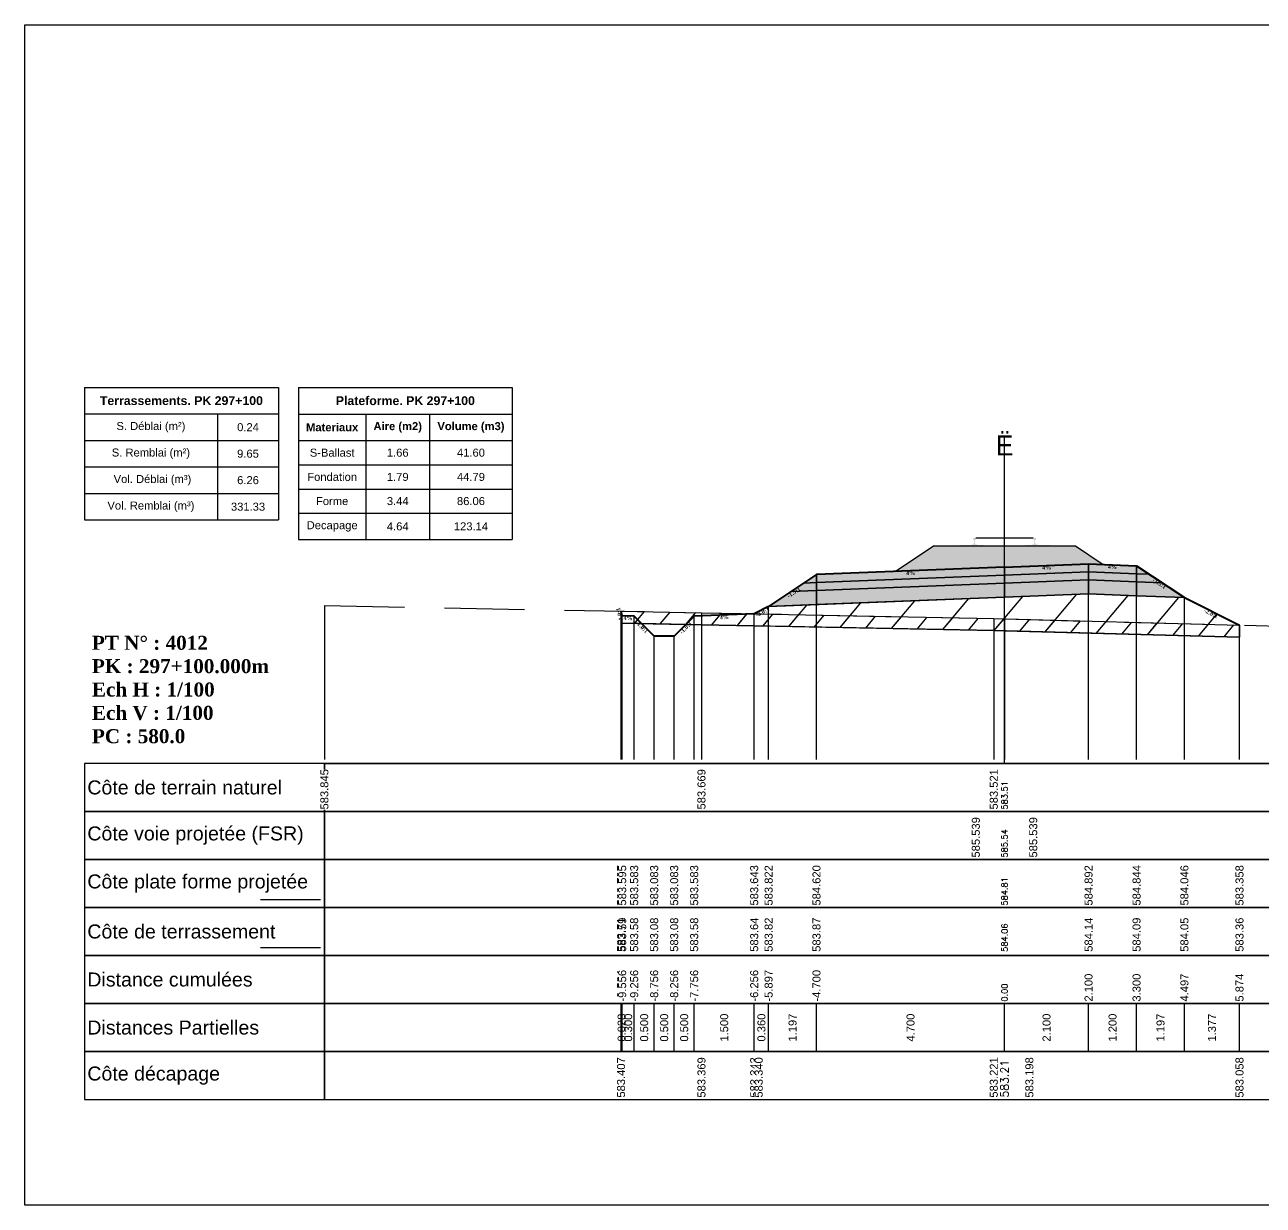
# Model space of a CAD drawing. Header units: millimetres. Extents: x 2762 to 3076, y 916 to 3305.
# Drawn here: x 3026.54 to 3057.49, y 1657.65 to 1687.15 of the extents above; entities that cross this region are included whole.
import ezdxf

# ---------------------------------------------------------------- set-up
doc = ezdxf.new("R2010")
doc.units = ezdxf.units.MM
doc.header["$LTSCALE"] = 2
doc.linetypes.add('CACHE', pattern=[9.525, 6.35, -3.175])
doc.linetypes.add('DASHED', pattern=[0.75, 0.5, -0.25])
for name, color, linetype in [('C-ANNO-TABL', 1, 'Continuous'), ('C-ANNO-TABL-TEXT', 150, 'Continuous'), ('C-ANNO-TABL-TITL', 150, 'Continuous'), ('C-ANNO-TABL-TTBL', 5, 'Continuous'), ('C-ROAD-CORR', 5, 'Continuous'), ('C-ROAD-SCTN', 7, 'Continuous')]:
    doc.layers.add(name, color=color, linetype=linetype)
doc.styles.add('ARIAL', font='arial.ttf')
doc.styles.add('C3D_Etiquette', font='romans.shx')
doc.styles.add('C3D_Profil_Travers', font='romans.shx')
doc.styles.get("Standard").update_dxf_attribs({"font": 'arial.ttf'})

msp = doc.modelspace()

# ---------------------------------------------------------------- hatches: boundary and pattern name
at = {"linetype": 'Continuous', "lineweight": -3}
h = msp.add_hatch(dxfattribs=at)
h.set_pattern_fill('GRAVEL', color=252, scale=0.009, style=0)
h.set_pattern_definition([(228.0128, (3048.461781, 1673.711376), (-1.8288, -2.0574), [0.030755, -3.0447435]), (184.96974, (3048.441207, 1673.688516), (2.743199999, 0.228600013), [0.0527764, -5.2248644]), (132.51045, (3048.388629, 1673.683944), (2.286, -2.5146), [0.0372133, -3.684125]), (267.2737, (3048.299475, 1673.626794), (0.2286, 4.572), [0.0480604, -4.7579794]), (292.83365, (3048.297189, 1673.578788), (-1.143, 2.7432), [0.047127, -4.6655827]), (357.2737, (3048.315477, 1673.535354), (-4.572, 0.2286), [0.0480604, -4.7579794]), (37.69424, (3048.363483, 1673.533068), (-2.9718, -2.286), [0.0635574, -6.2921804]), (72.25533, (3048.413775, 1673.57193), (1.6002, 5.0292), [0.0600048, -5.940473]), (121.42957, (3048.432063, 1673.62908), (-1.8288, 2.9718), [0.048223, -4.774099]), (175.23636, (3048.406917, 1673.670228), (2.5146, -0.2286), [0.055054, -2.697654]), (222.39744, (3048.352053, 1673.6748), (-2.7432, -2.5146), [0.071197, -7.0485095]), (138.81407, (3048.52579, 1673.624508), (-1.6002, 1.3716), [0.0243004, -2.405751]), (171.46923, (3048.507501, 1673.64051), (2.9718, -0.4572), [0.0462314, -4.5769175]), (225, (3048.46178, 1673.64737), (-3e-17, -0.2286), [0.032329, -0.29096]), (203.1986, (3048.44578, 1673.6748), (1.143, 0.4572), [0.01741, -1.723556]), (291.8014, (3048.429777, 1673.667942), (-0.2286, 0.6858), [0.024621, -1.206428]), (30.9638, (3048.43892, 1673.645082), (0.6858, 0.4572), [0.039989, -1.292967]), (161.565, (3048.47321, 1673.665656), (0.4572, -0.2286), [0.028916, -0.693981]), (16.38954, (3048.297189, 1673.667942), (2.286, 0.6858), [0.040508, -4.0102944]), (70.34618, (3048.336051, 1673.679372), (-0.9144, -2.5146), [0.033984, -3.3643994]), (293.1986, (3048.47321, 1673.711376), (-0.4572, 1.143), [0.034819, -1.7061465]), (343.61046, (3048.486927, 1673.679372), (-2.286, 0.6858), [0.040508, -4.0102944]), (339.44395, (3048.29719, 1673.52621), (-1.143, 0.4572), [0.039063, -1.914096]), (294.77514, (3048.333765, 1673.512494), (-1.143, 2.5146), [0.0327305, -3.2403234]), (66.8014, (3048.475497, 1673.482776), (0.4572, 1.143), [0.034819, -1.7061465]), (17.35402, (3048.489213, 1673.51478), (-2.9718, -0.9144), [0.0383204, -3.793714]), (69.44395, (3048.363483, 1673.482776), (-0.4572, -1.143), [0.0195316, -1.933628]), (101.3099, (3048.46178, 1673.482776), (-0.2286, 0.9144), [0.011656, -1.1539795]), (165.9638, (3048.459495, 1673.494206), (0.6858, -0.2286), [0.047127, -0.895415]), (186.009, (3048.413775, 1673.505636), (2.286, 0.2286), [0.043674, -4.323723]), (303.69, (3048.43892, 1673.62451), (-0.2286, 0.4572), [0.032969, -0.79126]), (353.15723, (3048.457209, 1673.597076), (3.8862, -0.4572), [0.05756, -5.698441]), (60.9454, (3048.51436, 1673.590218), (-0.9144, -1.6002), [0.023536, -2.330045]), (90, (3048.5258, 1673.6108), (-0.2286, 0.2286), [0.013716, -0.214884]), (120.25644, (3048.409203, 1673.512494), (0.9144, -1.6002), [0.031758, -3.1440547]), (48.0128, (3048.393201, 1673.539926), (1.8288, 2.0574), [0.06151, -3.0139886]), (0, (3048.43435, 1673.58565), (0.2286, 0.2286), [0.059436, -0.169164]), (325.30485, (3048.493785, 1673.585646), (2.286, -1.6002), [0.036145, -3.5783385]), (254.0546, (3048.523503, 1673.565072), (-0.2286, -0.9144), [0.033285, -1.6309485]), (207.64598, (3048.514359, 1673.533068), (-4.3434, -2.286), [0.054193, -5.365122]), (175.42608, (3048.466353, 1673.507922), (-2.9718, 0.2286), [0.0573327, -5.675926])])
h.paths.add_polyline_path([(3048.297, 1673.483), (3049.255, 1674.121), (3052.805, 1674.121), (3053.494, 1673.661), (3053.13, 1673.676)])
msp.add_hatch(color=254, dxfattribs=at).paths.add_polyline_path([(3049.812, 1673.94), (3049.812, 1674.125), (3049.927, 1674.146), (3050.275, 1674.146), (3050.275, 1674.151), (3050.201, 1674.151), (3050.201, 1674.161), (3050.202, 1674.162), (3050.204, 1674.163), (3050.205, 1674.163), (3050.225, 1674.165), (3050.228, 1674.165), (3050.231, 1674.166), (3050.259, 1674.177), (3050.262, 1674.178), (3050.263, 1674.179), (3050.264, 1674.181), (3050.265, 1674.185), (3050.266, 1674.192), (3050.267, 1674.201), (3050.268, 1674.211), (3050.268, 1674.235), (3050.267, 1674.251), (3050.267, 1674.258), (3050.266, 1674.264), (3050.265, 1674.268), (3050.265, 1674.27), (3050.264, 1674.273), (3050.263, 1674.275), (3050.262, 1674.276), (3050.261, 1674.278), (3050.26, 1674.278), (3050.244, 1674.284), (3050.242, 1674.286), (3050.241, 1674.287), (3050.24, 1674.288), (3050.24, 1674.291), (3050.24, 1674.309), (3050.241, 1674.313), (3050.242, 1674.315), (3050.244, 1674.318), (3050.246, 1674.319), (3050.249, 1674.321), (3050.25, 1674.321), (3050.254, 1674.322), (3050.258, 1674.322), (3050.261, 1674.323), (3050.265, 1674.323), (3050.27, 1674.323), (3050.273, 1674.323), (3050.276, 1674.323), (3050.28, 1674.323), (3050.283, 1674.323), (3050.287, 1674.323), (3050.292, 1674.323), (3050.295, 1674.322), (3050.299, 1674.322), (3050.303, 1674.321), (3050.304, 1674.321), (3050.306, 1674.319), (3050.309, 1674.318), (3050.311, 1674.315), (3050.312, 1674.313), (3050.312, 1674.309), (3050.312, 1674.291), (3050.312, 1674.288), (3050.312, 1674.287), (3050.311, 1674.286), (3050.309, 1674.284), (3050.293, 1674.278), (3050.292, 1674.278), (3050.29, 1674.276), (3050.289, 1674.275), (3050.289, 1674.273), (3050.288, 1674.27), (3050.287, 1674.268), (3050.287, 1674.264), (3050.286, 1674.258), (3050.285, 1674.251), (3050.285, 1674.235), (3050.285, 1674.211), (3050.286, 1674.201), (3050.287, 1674.192), (3050.288, 1674.185), (3050.289, 1674.181), (3050.29, 1674.179), (3050.291, 1674.178), (3050.293, 1674.177), (3050.322, 1674.166), (3050.325, 1674.165), (3050.328, 1674.165), (3050.348, 1674.163), (3050.349, 1674.163), (3050.35, 1674.162), (3050.351, 1674.161), (3050.351, 1674.151), (3050.277, 1674.151), (3050.277, 1674.146), (3050.481, 1674.146), (3050.613, 1674.115), (3051.447, 1674.115), (3051.578, 1674.146), (3051.782, 1674.146), (3051.782, 1674.151), (3051.708, 1674.151), (3051.708, 1674.161), (3051.709, 1674.162), (3051.711, 1674.163), (3051.712, 1674.163), (3051.732, 1674.165), (3051.735, 1674.165), (3051.738, 1674.166), (3051.766, 1674.177), (3051.769, 1674.178), (3051.77, 1674.179), (3051.771, 1674.181), (3051.772, 1674.185), (3051.773, 1674.192), (3051.774, 1674.201), (3051.775, 1674.211), (3051.775, 1674.235), (3051.774, 1674.251), (3051.774, 1674.258), (3051.773, 1674.264), (3051.772, 1674.268), (3051.772, 1674.27), (3051.771, 1674.273), (3051.77, 1674.275), (3051.769, 1674.276), (3051.768, 1674.278), (3051.767, 1674.278), (3051.751, 1674.284), (3051.749, 1674.286), (3051.748, 1674.287), (3051.747, 1674.288), (3051.747, 1674.291), (3051.747, 1674.309), (3051.748, 1674.313), (3051.749, 1674.315), (3051.751, 1674.318), (3051.753, 1674.319), (3051.756, 1674.321), (3051.757, 1674.321), (3051.761, 1674.322), (3051.765, 1674.322), (3051.768, 1674.323), (3051.772, 1674.323), (3051.777, 1674.323), (3051.78, 1674.323), (3051.783, 1674.323), (3051.787, 1674.323), (3051.79, 1674.323), (3051.794, 1674.323), (3051.799, 1674.323), (3051.802, 1674.322), (3051.806, 1674.322), (3051.81, 1674.321), (3051.811, 1674.321), (3051.813, 1674.319), (3051.816, 1674.318), (3051.818, 1674.315), (3051.819, 1674.313), (3051.819, 1674.309), (3051.819, 1674.291), (3051.819, 1674.288), (3051.819, 1674.287), (3051.818, 1674.286), (3051.816, 1674.284), (3051.8, 1674.278), (3051.799, 1674.278), (3051.797, 1674.276), (3051.796, 1674.275), (3051.796, 1674.273), (3051.795, 1674.27), (3051.794, 1674.268), (3051.794, 1674.264), (3051.793, 1674.258), (3051.792, 1674.251), (3051.792, 1674.235), (3051.792, 1674.211), (3051.793, 1674.201), (3051.794, 1674.192), (3051.795, 1674.185), (3051.796, 1674.181), (3051.797, 1674.179), (3051.798, 1674.178), (3051.8, 1674.177), (3051.829, 1674.166), (3051.832, 1674.165), (3051.835, 1674.165), (3051.855, 1674.163), (3051.856, 1674.163), (3051.857, 1674.162), (3051.858, 1674.161), (3051.858, 1674.151), (3051.784, 1674.151), (3051.784, 1674.146), (3052.132, 1674.146), (3052.247, 1674.125), (3052.247, 1673.94)])
h = msp.add_hatch(color=30, dxfattribs=at)
h.paths.add_polyline_path([(3054.33, 1673.228), (3054.33, 1673.428), (3054.649, 1673.415), (3054.968, 1673.203)])
h.paths.add_polyline_path([(3053.13, 1673.276), (3053.13, 1673.476), (3054.33, 1673.428), (3054.33, 1673.228)])
h.paths.add_polyline_path([(3051.03, 1673.192), (3051.03, 1673.392), (3053.13, 1673.476), (3053.13, 1673.276)])
h.paths.add_polyline_path([(3046.33, 1673.004), (3046.33, 1673.204), (3051.03, 1673.392), (3051.03, 1673.192)])
h.paths.add_polyline_path([(3045.691, 1672.979), (3046.01, 1673.191), (3046.33, 1673.204), (3046.33, 1673.004)])
h = msp.add_hatch(color=11, dxfattribs=at)
h.paths.add_polyline_path([(3054.33, 1673.428), (3054.33, 1673.628), (3054.649, 1673.415)])
h.paths.add_polyline_path([(3053.13, 1673.476), (3053.13, 1673.676), (3054.33, 1673.628), (3054.33, 1673.428)])
h.paths.add_polyline_path([(3051.03, 1673.392), (3051.03, 1673.592), (3053.13, 1673.676), (3053.13, 1673.476)])
h.paths.add_polyline_path([(3046.33, 1673.204), (3046.33, 1673.404), (3051.03, 1673.592), (3051.03, 1673.392)])
h.paths.add_polyline_path([(3046.01, 1673.191), (3046.33, 1673.404), (3046.33, 1673.204)])
h = msp.add_hatch(color=83, dxfattribs=at)
h.paths.add_polyline_path([(3054.33, 1672.878), (3054.33, 1673.228), (3054.968, 1673.203), (3055.526, 1672.83)])
h.paths.add_polyline_path([(3053.13, 1672.926), (3053.13, 1673.276), (3054.33, 1673.228), (3054.33, 1672.878)])
h.paths.add_polyline_path([(3051.03, 1672.842), (3051.03, 1673.192), (3053.13, 1673.276), (3053.13, 1672.926)])
h.paths.add_polyline_path([(3046.33, 1672.654), (3046.33, 1673.004), (3051.03, 1673.192), (3051.03, 1672.842)])
h.paths.add_polyline_path([(3045.133, 1672.606), (3045.691, 1672.979), (3046.33, 1673.004), (3046.33, 1672.654)])
h = msp.add_hatch(dxfattribs=at)
h.set_pattern_fill('_U', color=3, angle=50, style=0, pattern_type=0)
h.set_pattern_definition([(50, (3043.0672, 1672.1604), (-0.766044, 0.64279), [])])
h.paths.add_polyline_path([(3043.067, 1672.16), (3043.273, 1672.366), (3044.773, 1672.426), (3045.133, 1672.606), (3053.13, 1672.926), (3055.526, 1672.83), (3056.903, 1672.142), (3056.903, 1671.842), (3050.761, 1672.005), (3043.455, 1672.153)])
h.paths.add_polyline_path([(3041.445, 1672.191), (3041.445, 1672.491), (3041.473, 1672.378), (3041.773, 1672.366), (3041.959, 1672.181)])
h = msp.add_hatch(dxfattribs=at)
h.set_pattern_fill('_U', color=150, scale=0.5, angle=50, style=0, pattern_type=0)
h.set_pattern_definition([(50, (3043.06725, 1672.1604), (-0.383022, 0.321394), [])])
h.paths.add_polyline_path([(3043.067, 1672.16), (3043.273, 1672.366), (3044.773, 1672.426), (3050.761, 1672.305), (3056.903, 1672.142), (3056.903, 1671.842), (3050.761, 1672.005), (3043.455, 1672.153)])
h.paths.add_polyline_path([(3041.445, 1672.491), (3043.455, 1672.453), (3044.773, 1672.426), (3043.273, 1672.366), (3043.067, 1672.16), (3041.959, 1672.181), (3041.773, 1672.366), (3041.473, 1672.378)])
h.paths.add_polyline_path([(3041.445, 1672.191), (3041.445, 1672.491), (3041.473, 1672.378), (3041.773, 1672.366), (3041.959, 1672.181)])

# ---------------------------------------------------------------- linework, layer by layer
at = {"color": 7, "linetype": 'Continuous', "lineweight": -3}
for p, q in [((3051.03, 1668.684), (3051.03, 1676.884)), ((3034.029, 1668.684), (3068.031, 1668.684)), ((3041.445, 1661.484), (3041.445, 1662.684)), ((3041.473, 1661.484), (3041.473, 1662.684)), ((3041.473, 1661.484), (3041.473, 1662.684)), ((3041.773, 1661.484), (3041.773, 1662.684)), ((3041.773, 1661.484), (3041.773, 1662.684)), ((3042.273, 1661.484), (3042.273, 1662.684)), ((3042.273, 1661.484), (3042.273, 1662.684)), ((3042.773, 1661.484), (3042.773, 1662.684)), ((3042.773, 1661.484), (3042.773, 1662.684)), ((3043.273, 1661.484), (3043.273, 1662.684)), ((3043.273, 1661.484), (3043.273, 1662.684)), ((3044.773, 1661.484), (3044.773, 1662.684)), ((3044.773, 1661.484), (3044.773, 1662.684)), ((3045.133, 1661.484), (3045.133, 1662.684)), ((3045.133, 1661.484), (3045.133, 1662.684)), ((3046.33, 1661.484), (3046.33, 1662.684)), ((3046.33, 1661.484), (3046.33, 1662.684)), ((3051.03, 1661.484), (3051.03, 1662.684)), ((3051.03, 1661.484), (3051.03, 1662.684)), ((3053.13, 1661.484), (3053.13, 1662.684)), ((3053.13, 1661.484), (3053.13, 1662.684)), ((3054.33, 1661.484), (3054.33, 1662.684)), ((3054.33, 1661.484), (3054.33, 1662.684)), ((3055.526, 1661.484), (3055.526, 1662.684)), ((3055.526, 1661.484), (3055.526, 1662.684)), ((3056.903, 1661.484), (3056.903, 1662.684))]:
    msp.add_line(p, q, dxfattribs=at)
at = {"color": 251, "linetype": 'Continuous', "lineweight": -3}
for p, q in [((3048.297, 1673.483), (3049.255, 1674.121)), ((3049.255, 1674.121), (3052.805, 1674.121)), ((3052.805, 1674.121), (3053.494, 1673.661)), ((3046.33, 1673.404), (3051.03, 1673.592)), ((3053.13, 1673.676), (3048.297, 1673.483)), ((3051.03, 1673.592), (3053.13, 1673.676)), ((3051.03, 1673.392), (3051.03, 1673.592)), ((3051.03, 1673.592), (3051.03, 1673.392)), ((3053.13, 1673.476), (3051.03, 1673.392)), ((3053.494, 1673.661), (3053.13, 1673.676)), ((3053.13, 1673.476), (3053.13, 1673.676)), ((3053.13, 1673.676), (3054.33, 1673.628)), ((3053.13, 1673.676), (3053.13, 1673.476)), ((3054.33, 1673.428), (3053.13, 1673.476)), ((3054.33, 1673.428), (3054.33, 1673.628)), ((3054.33, 1673.628), (3054.649, 1673.415)), ((3054.33, 1673.628), (3054.33, 1673.428)), ((3054.649, 1673.415), (3054.33, 1673.428)), ((3046.01, 1673.191), (3046.33, 1673.404)), ((3046.33, 1673.204), (3046.01, 1673.191)), ((3046.33, 1673.204), (3046.33, 1673.404)), ((3046.33, 1673.404), (3046.33, 1673.204)), ((3051.03, 1673.392), (3046.33, 1673.204))]:
    msp.add_line(p, q, dxfattribs=at)
at = {"color": 53, "linetype": 'Continuous', "lineweight": -3}
for p, q in [((3051.03, 1673.392), (3053.13, 1673.476)), ((3053.13, 1673.276), (3053.13, 1673.476)), ((3053.13, 1673.476), (3054.33, 1673.428)), ((3053.13, 1673.476), (3053.13, 1673.276)), ((3054.33, 1673.228), (3054.33, 1673.428)), ((3054.33, 1673.428), (3054.649, 1673.415)), ((3054.33, 1673.428), (3054.33, 1673.228)), ((3045.691, 1672.979), (3046.01, 1673.191)), ((3046.01, 1673.191), (3046.33, 1673.204)), ((3046.33, 1673.204), (3051.03, 1673.392)), ((3046.33, 1673.004), (3046.33, 1673.204)), ((3046.33, 1673.204), (3046.33, 1673.004)), ((3051.03, 1673.192), (3046.33, 1673.004)), ((3046.33, 1673.004), (3051.03, 1673.192)), ((3051.03, 1673.192), (3051.03, 1673.392)), ((3051.03, 1673.392), (3051.03, 1673.192)), ((3053.13, 1673.276), (3051.03, 1673.192)), ((3051.03, 1673.192), (3053.13, 1673.276)), ((3051.03, 1672.842), (3051.03, 1673.192)), ((3051.03, 1673.192), (3051.03, 1672.842)), ((3054.33, 1673.228), (3053.13, 1673.276)), ((3053.13, 1672.926), (3053.13, 1673.276)), ((3053.13, 1673.276), (3054.33, 1673.228)), ((3053.13, 1673.276), (3053.13, 1672.926)), ((3054.968, 1673.203), (3054.33, 1673.228)), ((3054.33, 1672.878), (3054.33, 1673.228)), ((3054.33, 1673.228), (3054.968, 1673.203)), ((3054.33, 1673.228), (3054.33, 1672.878)), ((3054.649, 1673.415), (3054.968, 1673.203)), ((3054.968, 1673.203), (3055.526, 1672.83)), ((3045.133, 1672.606), (3045.691, 1672.979)), ((3046.33, 1673.004), (3045.691, 1672.979)), ((3045.691, 1672.979), (3046.33, 1673.004)), ((3046.33, 1672.654), (3046.33, 1673.004)), ((3046.33, 1673.004), (3046.33, 1672.654)), ((3051.03, 1672.842), (3046.33, 1672.654)), ((3053.13, 1672.926), (3051.03, 1672.842)), ((3054.33, 1672.878), (3053.13, 1672.926)), ((3055.526, 1672.83), (3054.33, 1672.878)), ((3046.33, 1672.654), (3045.133, 1672.606))]:
    msp.add_line(p, q, dxfattribs=at)
at = {"color": 253, "linetype": 'Continuous', "lineweight": -3}
for p, q in [((3045.133, 1672.606), (3053.13, 1672.926)), ((3053.13, 1672.926), (3055.526, 1672.83)), ((3055.526, 1672.83), (3056.903, 1672.142)), ((3041.445, 1672.491), (3043.455, 1672.453)), ((3041.473, 1672.378), (3041.445, 1672.491)), ((3041.445, 1672.191), (3041.445, 1672.491)), ((3041.445, 1672.491), (3041.473, 1672.378)), ((3041.445, 1672.191), (3041.445, 1672.491)), ((3041.445, 1672.491), (3041.473, 1672.378)), ((3044.773, 1672.426), (3045.133, 1672.606)), ((3041.959, 1672.181), (3041.445, 1672.191)), ((3041.959, 1672.181), (3041.445, 1672.191)), ((3041.773, 1672.366), (3041.473, 1672.378)), ((3041.473, 1672.378), (3041.773, 1672.366)), ((3041.473, 1672.378), (3041.773, 1672.366)), ((3041.959, 1672.181), (3041.773, 1672.366)), ((3041.773, 1672.366), (3041.959, 1672.181)), ((3041.773, 1672.366), (3041.959, 1672.181)), ((3043.067, 1672.16), (3041.959, 1672.181)), ((3041.959, 1672.181), (3043.067, 1672.16)), ((3042.273, 1671.866), (3041.959, 1672.181)), ((3043.067, 1672.16), (3043.273, 1672.366)), ((3043.273, 1672.366), (3043.067, 1672.16)), ((3043.067, 1672.16), (3043.273, 1672.366)), ((3043.273, 1672.366), (3044.773, 1672.426)), ((3044.773, 1672.426), (3043.273, 1672.366)), ((3043.273, 1672.366), (3044.773, 1672.426)), ((3043.455, 1672.453), (3044.773, 1672.426)), ((3044.773, 1672.426), (3050.761, 1672.305)), ((3050.761, 1672.305), (3056.903, 1672.142)), ((3043.067, 1672.16), (3042.773, 1671.866)), ((3043.455, 1672.153), (3043.067, 1672.16)), ((3043.455, 1672.153), (3043.067, 1672.16)), ((3050.761, 1672.005), (3043.455, 1672.153)), ((3050.761, 1672.005), (3043.455, 1672.153)), ((3056.903, 1671.842), (3050.761, 1672.005)), ((3056.903, 1671.842), (3050.761, 1672.005)), ((3056.903, 1672.142), (3056.903, 1671.842)), ((3056.903, 1672.142), (3056.903, 1671.842)), ((3042.773, 1671.866), (3042.273, 1671.866))]:
    msp.add_line(p, q, dxfattribs=at)
at = {"color": 8, "linetype": 'CACHE', "lineweight": -3}
for p, q in [((3051.03, 1668.784), (3051.03, 1672.842)), ((3051.03, 1668.784), (3051.03, 1672.842)), ((3053.13, 1668.784), (3053.13, 1672.926)), ((3054.33, 1668.784), (3054.33, 1672.878)), ((3055.526, 1668.784), (3055.526, 1672.83)), ((3041.445, 1668.784), (3041.445, 1672.491)), ((3045.133, 1668.784), (3045.133, 1672.606)), ((3046.33, 1668.784), (3046.33, 1672.654)), ((3041.473, 1668.784), (3041.473, 1672.378)), ((3041.773, 1668.784), (3041.773, 1672.366)), ((3043.273, 1668.784), (3043.273, 1672.366)), ((3044.773, 1668.784), (3044.773, 1672.426)), ((3056.903, 1668.784), (3056.903, 1672.142)), ((3042.273, 1668.784), (3042.273, 1671.866)), ((3042.773, 1668.784), (3042.773, 1671.866))]:
    msp.add_line(p, q, dxfattribs=at)
at = {"color": 105, "linetype": 'DASHED', "lineweight": -3, "ltscale": 2}
for p, q in [((3034.03, 1672.629), (3043.455, 1672.453)), ((3043.455, 1672.453), (3050.761, 1672.305)), ((3050.761, 1672.305), (3051.03, 1672.298)), ((3051.03, 1672.298), (3068.03, 1671.846))]:
    msp.add_line(p, q, dxfattribs=at)
at = {"color": 98, "linetype": 'CACHE', "lineweight": -3}
for p, q in [((3034.03, 1672.629), (3034.03, 1668.784)), ((3043.455, 1672.453), (3043.455, 1668.784)), ((3050.761, 1672.305), (3050.761, 1668.784)), ((3051.03, 1672.298), (3051.03, 1668.784))]:
    msp.add_line(p, q, dxfattribs=at)
at = {"color": 6, "linetype": 'Continuous', "lineweight": -3}
for p, q in [((3041.445, 1672.191), (3043.455, 1672.153)), ((3043.455, 1672.153), (3044.773, 1672.126)), ((3044.773, 1672.126), (3044.885, 1672.124)), ((3044.885, 1672.124), (3050.761, 1672.005)), ((3050.761, 1672.005), (3051.03, 1671.998)), ((3051.03, 1671.998), (3051.651, 1671.981)), ((3051.651, 1671.981), (3056.903, 1671.842))]:
    msp.add_line(p, q, dxfattribs=at)
at = {"color": 154, "linetype": 'Continuous', "lineweight": -3}
msp.add_line((3032.429, 1665.284), (3033.929, 1665.284), dxfattribs=at)
at = {"color": 1, "linetype": 'Continuous', "lineweight": -3}
msp.add_line((3032.429, 1664.084), (3033.929, 1664.084), dxfattribs=at)
at = {"color": 7, "linetype": 'Continuous', "lineweight": -3}
for points in [[(3034.029, 1667.484), (3034.029, 1668.684), (3028.029, 1668.684), (3028.029, 1667.484)], [(3034.029, 1667.484), (3068.031, 1667.484), (3068.031, 1668.684), (3034.029, 1668.684)], [(3034.029, 1666.284), (3034.029, 1667.484), (3028.029, 1667.484), (3028.029, 1666.284)], [(3034.029, 1666.284), (3068.031, 1666.284), (3068.031, 1667.484), (3034.029, 1667.484)], [(3034.029, 1665.084), (3034.029, 1666.284), (3028.029, 1666.284), (3028.029, 1665.084)], [(3034.029, 1665.084), (3068.031, 1665.084), (3068.031, 1666.284), (3034.029, 1666.284)], [(3034.029, 1663.884), (3034.029, 1665.084), (3028.029, 1665.084), (3028.029, 1663.884)], [(3034.029, 1663.884), (3068.031, 1663.884), (3068.031, 1665.084), (3034.029, 1665.084)], [(3034.029, 1662.684), (3034.029, 1663.884), (3028.029, 1663.884), (3028.029, 1662.684)], [(3034.029, 1662.684), (3068.031, 1662.684), (3068.031, 1663.884), (3034.029, 1663.884)], [(3034.029, 1661.484), (3034.029, 1662.684), (3028.029, 1662.684), (3028.029, 1661.484)], [(3034.029, 1661.484), (3068.031, 1661.484), (3068.031, 1662.684), (3034.029, 1662.684)], [(3034.029, 1660.284), (3034.029, 1661.484), (3028.029, 1661.484), (3028.029, 1660.284)], [(3034.029, 1660.284), (3068.031, 1660.284), (3068.031, 1661.484), (3034.029, 1661.484)]]:
    msp.add_3dface(points, dxfattribs=at)
at = {"layer": 'C-ANNO-TABL', "color": 7, "linetype": 'Continuous', "lineweight": -3}
for p, q in [((3028.029, 1677.419), (3031.357, 1677.419)), ((3031.357, 1677.419), (3032.882, 1677.419)), ((3031.357, 1677.419), (3031.357, 1676.757)), ((3033.382, 1677.416), (3035.064, 1677.416)), ((3035.064, 1677.416), (3036.66, 1677.416)), ((3035.064, 1677.416), (3035.064, 1676.754)), ((3036.66, 1677.416), (3038.723, 1677.416)), ((3036.66, 1677.416), (3036.66, 1676.754)), ((3028.029, 1676.757), (3031.357, 1676.757)), ((3031.357, 1676.757), (3032.882, 1676.757)), ((3031.357, 1676.757), (3031.357, 1676.095)), ((3033.382, 1676.754), (3035.064, 1676.754)), ((3035.064, 1676.754), (3036.66, 1676.754)), ((3035.064, 1676.754), (3035.064, 1676.147)), ((3036.66, 1676.754), (3038.723, 1676.754)), ((3036.66, 1676.754), (3036.66, 1676.147)), ((3028.029, 1676.095), (3031.357, 1676.095)), ((3031.357, 1676.095), (3032.882, 1676.095)), ((3031.357, 1676.095), (3031.357, 1675.432)), ((3033.382, 1676.147), (3035.064, 1676.147)), ((3035.064, 1676.147), (3036.66, 1676.147)), ((3035.064, 1676.147), (3035.064, 1675.543)), ((3036.66, 1676.147), (3038.723, 1676.147)), ((3036.66, 1676.147), (3036.66, 1675.543)), ((3028.029, 1675.432), (3031.357, 1675.432)), ((3031.357, 1675.432), (3032.882, 1675.432)), ((3031.357, 1675.432), (3031.357, 1674.77)), ((3033.382, 1675.543), (3035.064, 1675.543)), ((3035.064, 1675.543), (3036.66, 1675.543)), ((3035.064, 1675.543), (3035.064, 1674.939)), ((3036.66, 1675.543), (3038.723, 1675.543)), ((3036.66, 1675.543), (3036.66, 1674.939)), ((3033.382, 1674.939), (3035.064, 1674.939)), ((3035.064, 1674.939), (3036.66, 1674.939)), ((3035.064, 1674.939), (3035.064, 1674.28)), ((3036.66, 1674.939), (3038.723, 1674.939)), ((3036.66, 1674.939), (3036.66, 1674.28))]:
    msp.add_line(p, q, dxfattribs=at)
at = {"layer": 'C-ANNO-TABL-TTBL', "color": 7, "linetype": 'Continuous', "lineweight": -3}
for p, q in [((3028.029, 1678.084), (3032.882, 1678.084)), ((3028.029, 1678.084), (3028.029, 1677.419)), ((3032.882, 1678.084), (3032.882, 1677.419)), ((3033.382, 1678.084), (3038.723, 1678.084)), ((3033.382, 1678.084), (3033.382, 1677.416)), ((3038.723, 1678.084), (3038.723, 1677.416)), ((3028.029, 1677.419), (3028.029, 1676.757)), ((3032.882, 1677.419), (3032.882, 1676.757)), ((3033.382, 1677.416), (3033.382, 1676.754)), ((3038.723, 1677.416), (3038.723, 1676.754)), ((3028.029, 1676.757), (3028.029, 1676.095)), ((3032.882, 1676.757), (3032.882, 1676.095)), ((3033.382, 1676.754), (3033.382, 1676.147)), ((3038.723, 1676.754), (3038.723, 1676.147)), ((3028.029, 1676.095), (3028.029, 1675.432)), ((3032.882, 1676.095), (3032.882, 1675.432)), ((3033.382, 1676.147), (3033.382, 1675.543)), ((3038.723, 1676.147), (3038.723, 1675.543)), ((3028.029, 1675.432), (3028.029, 1674.77)), ((3032.882, 1675.432), (3032.882, 1674.77)), ((3033.382, 1675.543), (3033.382, 1674.939)), ((3038.723, 1675.543), (3038.723, 1674.939)), ((3028.029, 1674.77), (3031.357, 1674.77)), ((3031.357, 1674.77), (3032.882, 1674.77)), ((3033.382, 1674.939), (3033.382, 1674.28)), ((3038.723, 1674.939), (3038.723, 1674.28)), ((3033.382, 1674.28), (3035.064, 1674.28)), ((3035.064, 1674.28), (3036.66, 1674.28)), ((3036.66, 1674.28), (3038.723, 1674.28))]:
    msp.add_line(p, q, dxfattribs=at)
at = {"layer": 'C-ROAD-CORR', "color": 1, "linetype": 'Continuous', "lineweight": 40}
for p, q in [((3051.03, 1673.592), (3046.33, 1673.404)), ((3051.03, 1673.592), (3053.13, 1673.676)), ((3053.13, 1673.676), (3054.33, 1673.628)), ((3054.33, 1673.628), (3055.526, 1672.83)), ((3046.33, 1673.404), (3045.133, 1672.606)), ((3055.526, 1672.83), (3056.903, 1672.142)), ((3041.473, 1672.378), (3041.445, 1672.491)), ((3045.133, 1672.606), (3044.773, 1672.426)), ((3041.773, 1672.366), (3041.473, 1672.378)), ((3042.273, 1671.866), (3041.773, 1672.366)), ((3043.273, 1672.366), (3042.773, 1671.866)), ((3044.773, 1672.426), (3043.273, 1672.366)), ((3042.773, 1671.866), (3042.273, 1671.866))]:
    msp.add_line(p, q, dxfattribs=at)
at = {"layer": 'C-ROAD-CORR', "color": 102, "linetype": 'Continuous', "lineweight": -3, "ltscale": 0.5}
for p, q in [((3051.03, 1672.842), (3046.33, 1672.654)), ((3051.03, 1672.842), (3053.13, 1672.926)), ((3053.13, 1672.926), (3054.33, 1672.878)), ((3054.33, 1672.878), (3055.526, 1672.83)), ((3046.33, 1672.654), (3045.133, 1672.606))]:
    msp.add_line(p, q, dxfattribs=at)
at = {"layer": 'C-ROAD-CORR', "color": 1, "linetype": 'Continuous', "lineweight": -3}
for p, q in [((3042.273, 1671.866), (3041.773, 1672.366)), ((3043.273, 1672.366), (3042.773, 1671.866))]:
    msp.add_line(p, q, dxfattribs=at)
at = {"layer": 'C-ROAD-SCTN', "color": 140, "linetype": 'Continuous', "lineweight": -3}
for p, q in [((3048.297, 1673.483), (3049.255, 1674.121)), ((3049.255, 1674.121), (3049.298, 1674.121)), ((3049.298, 1674.121), (3051.03, 1674.121)), ((3051.03, 1674.121), (3052.761, 1674.121)), ((3052.761, 1674.121), (3052.805, 1674.121)), ((3052.805, 1674.121), (3053.494, 1673.661))]:
    msp.add_line(p, q, dxfattribs=at)
at = {"layer": 'C-ROAD-SCTN', "color": 154, "linetype": 'Continuous', "lineweight": -3}
for p, q in [((3050.312, 1674.323), (3051.03, 1674.323)), ((3051.03, 1674.323), (3051.747, 1674.323)), ((3046.33, 1673.404), (3051.03, 1673.592)), ((3051.03, 1673.592), (3053.13, 1673.676)), ((3053.13, 1673.676), (3054.33, 1673.628)), ((3054.33, 1673.628), (3055.526, 1672.83)), ((3045.133, 1672.606), (3046.33, 1673.404)), ((3055.526, 1672.83), (3056.903, 1672.142)), ((3041.445, 1672.491), (3041.473, 1672.378)), ((3044.773, 1672.426), (3045.133, 1672.606)), ((3041.473, 1672.378), (3041.773, 1672.366)), ((3041.773, 1672.366), (3042.273, 1671.866)), ((3042.773, 1671.866), (3043.273, 1672.366)), ((3043.273, 1672.366), (3044.773, 1672.426)), ((3042.273, 1671.866), (3042.773, 1671.866))]:
    msp.add_line(p, q, dxfattribs=at)
at = {"layer": 'C-ROAD-SCTN', "color": 1, "linetype": 'Continuous', "lineweight": -3}
for p, q in [((3046.33, 1672.654), (3051.03, 1672.842)), ((3051.03, 1672.842), (3053.13, 1672.926)), ((3053.13, 1672.926), (3054.33, 1672.878)), ((3054.33, 1672.878), (3055.526, 1672.83)), ((3055.526, 1672.83), (3056.903, 1672.142)), ((3041.445, 1672.491), (3041.473, 1672.378)), ((3044.773, 1672.426), (3045.133, 1672.606)), ((3045.133, 1672.606), (3046.33, 1672.654)), ((3041.473, 1672.378), (3041.773, 1672.366)), ((3041.773, 1672.366), (3042.273, 1671.866)), ((3042.773, 1671.866), (3043.273, 1672.366)), ((3043.273, 1672.366), (3044.773, 1672.426)), ((3042.273, 1671.866), (3042.773, 1671.866))]:
    msp.add_line(p, q, dxfattribs=at)

# ---------------------------------------------------------------- texts
at = {"color": 7, "linetype": 'Continuous', "lineweight": -3}
for s, insert, char_height, attachment_point, style in [('{\\fWingdings|b0|i0|c2|p0;Ë}', (3051.03, 1676.384), 0.5, 8, 'C3D_Profil_Travers'), ('{\\fTimes New Roman|b1|i0|c0|p18;PT N° : 4012\\PPK : 297+100.000m\\PEch H : 1/100\\PEch V : 1/100\\PPC : 580.0}', (3028.218, 1669.184), 0.35, 7, 'C3D_Profil_Travers'), ('{\\fArial|b0|i0|c0|p34;Côte de terrain naturel}', (3028.104, 1668.084), 0.35, 4, 'C3D_Etiquette'), ('{\\fArial|b0|i0|c0|p34;Côte plate forme projetée}', (3028.104, 1665.684), 0.35, 4, 'C3D_Etiquette'), ('{\\fArial|b0|i0|c0|p34;Côte de terrassement}', (3028.104, 1664.484), 0.35, 4, 'C3D_Etiquette'), ('{\\fArial|b0|i0|c0|p34;Distance cumulées}', (3028.104, 1663.284), 0.35, 4, 'C3D_Etiquette'), ('{\\fArial|b0|i0|c0|p34;Distances Partielles}', (3028.104, 1662.084), 0.35, 4, 'C3D_Etiquette'), ('{\\fArial|b0|i0|c0|p34;Côte décapage}', (3028.104, 1660.884), 0.35, 4, 'C3D_Etiquette')]:
    msp.add_mtext(s, dxfattribs=dict(at, insert=insert, char_height=char_height, attachment_point=attachment_point, style=style))
at = {"color": 7, "linetype": 'Continuous', "lineweight": -3, "char_height": 0.1, "style": 'C3D_Etiquette'}
for s, insert, width, attachment_point, rotation in [('{\\fTimes New Roman|b1|i0|c0|p18;4%}', (3048.68, 1673.494), 0.42071, 2, 2.2906), ('{\\fTimes New Roman|b1|i0|c0|p18;4%}', (3052.08, 1673.63), 0.37094, 2, 2.2906), ('{\\fTimes New Roman|b1|i0|c0|p18;4%}', (3053.729, 1673.648), 0.42071, 2, 357.7094), ('{\\fTimes New Roman|b1|i0|c0|p18;-1.5:1}', (3054.926, 1673.226), 0.34598, 2, 326.3099), ('{\\fTimes New Roman|b1|i0|c0|p18;-1.5:1}', (3045.733, 1673.002), 0.34598, 2, 33.6901), ('{\\fTimes New Roman|b1|i0|c0|p18;1.0:1}', (3041.455, 1672.434), 0.29446, 8, 104.0362), ('{\\fTimes New Roman|b1|i0|c0|p18;-2.0:1}', (3044.955, 1672.513), 0.34598, 2, 26.5651), ('{\\fTimes New Roman|b1|i0|c0|p18;-2.0:1}', (3056.213, 1672.482), 0.34598, 2, 333.4349), ('{\\fTimes New Roman|b1|i0|c0|p18;4%}', (3041.623, 1672.368), 0.37094, 2, 357.7094), ('{\\fTimes New Roman|b1|i0|c0|p18;1.0:1}', (3042.02, 1672.114), 0.29001, 2, 315), ('{\\fTimes New Roman|b1|i0|c0|p18;-1.0:1}', (3043.026, 1672.114), 0.34598, 2, 45), ('{\\fTimes New Roman|b1|i0|c0|p18;4%}', (3044.023, 1672.392), 0.42071, 2, 2.2906)]:
    msp.add_mtext(s, dxfattribs=dict(at, insert=insert, width=width, attachment_point=attachment_point, rotation=rotation))
at = {"color": 7, "linetype": 'Continuous', "lineweight": -3, "insert": (3028.104, 1666.884), "char_height": 0.35, "attachment_point": 4}
msp.add_mtext('{\\fArial|b0|i0|c0|p34;Côte voie projetée (FSR)}', dxfattribs=at)
at = {"color": 7, "linetype": 'Continuous', "lineweight": -3, "rotation": 90, "style": 'C3D_Profil_Travers'}
for s, insert, char_height, attachment_point in [('585.54', (3051.03, 1666.334), 0.15, 4), ('584.81', (3051.03, 1665.134), 0.15, 4), ('{\\fArial|b0|i0|c0|p34;583.71}', (3041.445, 1663.979), 0.2, 4), ('{\\fArial|b0|i0|c0|p34;583.59}', (3041.473, 1663.979), 0.2, 4), ('{\\fArial|b0|i0|c0|p34;583.58}', (3041.773, 1663.979), 0.2, 4), ('{\\fArial|b0|i0|c0|p34;583.08}', (3042.273, 1663.979), 0.2, 4), ('{\\fArial|b0|i0|c0|p34;583.08}', (3042.773, 1663.979), 0.2, 4), ('{\\fArial|b0|i0|c0|p34;583.58}', (3043.273, 1663.979), 0.2, 4), ('{\\fArial|b0|i0|c0|p34;583.64}', (3044.773, 1663.979), 0.2, 4), ('{\\fArial|b0|i0|c0|p34;583.82}', (3045.133, 1663.979), 0.2, 4), ('{\\fArial|b0|i0|c0|p34;583.87}', (3046.33, 1663.979), 0.2, 4), ('{\\fArial|b0|i0|c0|p34;584.14}', (3053.13, 1663.979), 0.2, 4), ('{\\fArial|b0|i0|c0|p34;584.09}', (3054.33, 1663.979), 0.2, 4), ('{\\fArial|b0|i0|c0|p34;584.05}', (3055.526, 1663.979), 0.2, 4), ('{\\fArial|b0|i0|c0|p34;583.36}', (3056.903, 1663.979), 0.2, 4), ('584.06', (3051.03, 1663.979), 0.15, 4), ('0.00', (3051.03, 1662.734), 0.15, 4), ('{\\fArial|b0|i0|c0|p34;0.028}', (3041.459, 1662.084), 0.2, 5), ('{\\fArial|b0|i0|c0|p34;0.300}', (3041.623, 1662.084), 0.2, 5), ('{\\fArial|b0|i0|c0|p34;0.500}', (3042.023, 1662.084), 0.2, 5), ('{\\fArial|b0|i0|c0|p34;0.500}', (3042.523, 1662.084), 0.2, 5), ('{\\fArial|b0|i0|c0|p34;0.500}', (3043.023, 1662.084), 0.2, 5), ('{\\fArial|b0|i0|c0|p34;1.500}', (3044.023, 1662.084), 0.2, 5), ('{\\fArial|b0|i0|c0|p34;0.360}', (3044.953, 1662.084), 0.2, 5), ('{\\fArial|b0|i0|c0|p34;1.197}', (3045.731, 1662.084), 0.2, 5), ('{\\fArial|b0|i0|c0|p34;4.700}', (3048.68, 1662.084), 0.2, 5), ('{\\fArial|b0|i0|c0|p34;2.100}', (3052.08, 1662.084), 0.2, 5), ('{\\fArial|b0|i0|c0|p34;1.200}', (3053.73, 1662.084), 0.2, 5), ('{\\fArial|b0|i0|c0|p34;1.197}', (3054.928, 1662.084), 0.2, 5), ('{\\fArial|b0|i0|c0|p34;1.377}', (3056.215, 1662.084), 0.2, 5)]:
    msp.add_mtext(s, dxfattribs=dict(at, insert=insert, char_height=char_height, attachment_point=attachment_point))
at = {"layer": 'C-ANNO-TABL-TEXT', "color": 7, "linetype": 'Continuous', "lineweight": -3, "char_height": 0.2, "attachment_point": 5, "style": 'ARIAL'}
for s, insert in [('{\\fArial|b0|i0|c0|p34;\\C7;0.24}', (3032.12, 1677.088)), ('{\\fArial|b0|i0|c0|p34;\\C7;9.65}', (3032.12, 1676.426)), ('{\\fArial|b0|i0|c0|p34;\\C7;S-Ballast}', (3034.223, 1676.451)), ('{\\fArial|b0|i0|c0|p34;\\C7;1.66}', (3035.862, 1676.451)), ('{\\C18;\\c0;41.60}', (3037.692, 1676.451)), ('{\\fArial|b0|i0|c0|p34;\\C7;Fondation}', (3034.223, 1675.845)), ('{\\fArial|b0|i0|c0|p34;\\C7;1.79}', (3035.862, 1675.845)), ('{\\C18;\\c0;44.79}', (3037.692, 1675.845)), ('{\\fArial|b0|i0|c0|p34;\\C7;6.26}', (3032.12, 1675.764)), ('{\\fArial|b0|i0|c0|p34;\\C7;Forme}', (3034.223, 1675.241)), ('{\\fArial|b0|i0|c0|p34;\\C7;3.44}', (3035.862, 1675.241)), ('{\\C18;\\c0;86.06}', (3037.692, 1675.241)), ('{\\fArial|b0|i0|c0|p34;\\C7;331.33}', (3032.12, 1675.101)), ('{\\fArial|b0|i0|c0|p34;\\C7;Decapage}', (3034.223, 1674.609)), ('{\\fArial|b0|i0|c0|p34;\\C7;4.64}', (3035.862, 1674.609)), ('{\\C18;\\c0;123.14}', (3037.692, 1674.609))]:
    msp.add_mtext(s, dxfattribs=dict(at, insert=insert))
at = {"layer": 'C-ANNO-TABL-TITL', "color": 7, "linetype": 'Continuous', "lineweight": -3, "attachment_point": 5, "style": 'ARIAL'}
for s, insert, char_height in [('{\\fArial|b1|i0|c0|p34;\\C7;Terrassements. PK 297+100}', (3030.455, 1677.751), 0.22), ('{\\fArial|b1|i0|c0|p34;\\C18;\\c0;Plateforme. PK 297+100}', (3036.052, 1677.75), 0.22), ('{\\fArial|b0|i0|c0|p34;\\C7;S. Déblai (m²) }', (3029.693, 1677.088), 0.2), ('{\\fArial|b1|i0|c0|p34;\\C7;Materiaux   }', (3034.223, 1677.085), 0.2), ('{\\fArial|b1|i0|c0|p34;\\C7;Aire (m2)}', (3035.862, 1677.085), 0.2), ('{\\fArial|b1|i0|c0|p34;\\C7;Volume (m3)}', (3037.692, 1677.085), 0.2), ('{\\fArial|b0|i0|c0|p34;\\C7;S. Remblai (m²) }', (3029.693, 1676.426), 0.2), ('{\\fArial|b0|i0|c0|p34;\\C7; Vol. Déblai (m³) }', (3029.693, 1675.764), 0.2), ('{\\fArial|b0|i0|c0|p34;\\C7;Vol. Remblai (m³)}', (3029.693, 1675.101), 0.2)]:
    msp.add_mtext(s, dxfattribs=dict(at, insert=insert, char_height=char_height))

# ---------------------------------------------------------------- next in the draw order: texts
at = {"color": 7, "linetype": 'Continuous', "lineweight": -3, "char_height": 0.2, "attachment_point": 4, "rotation": 90, "style": 'C3D_Profil_Travers', "bg_fill": 3, "box_fill_scale": 1.000375, "bg_fill_color": 256, "bg_fill_true_color": 13158600, "bg_fill_transparency": 0}
for s, insert, width in [('{\\fArial|b0|i0|c0|p34;583.845}', (3034.03, 1667.534), 0.99705), ('{\\fArial|b0|i0|c0|p34;583.669}', (3043.455, 1667.534), 0.99595), ('{\\fArial|b0|i0|c0|p34;583.521}', (3050.761, 1667.534), 0.95654), ('{\\fArial|b0|i0|c0|p34;585.539}', (3050.312, 1666.334), 0.99595), ('{\\fArial|b0|i0|c0|p34;585.539}', (3051.747, 1666.334), 0.99595), ('{\\fArial|b0|i0|c0|p34;583.707}', (3041.445, 1665.134), 0.99553), ('{\\fArial|b0|i0|c0|p34;583.083}', (3042.273, 1665.134), 0.99553), ('{\\fArial|b0|i0|c0|p34;583.083}', (3042.773, 1665.134), 0.99553), ('{\\fArial|b0|i0|c0|p34;583.583}', (3043.273, 1665.134), 0.99553), ('{\\fArial|b0|i0|c0|p34;583.643}', (3044.773, 1665.134), 0.99553), ('{\\fArial|b0|i0|c0|p34;584.620}', (3046.33, 1665.134), 0.99484), ('{\\fArial|b0|i0|c0|p34;584.892}', (3053.13, 1665.134), 0.99347), ('{\\fArial|b0|i0|c0|p34;584.844}', (3054.33, 1665.134), 0.99471), ('{\\fArial|b0|i0|c0|p34;584.046}', (3055.526, 1665.134), 0.99539), ('{\\fArial|b0|i0|c0|p34;583.358}', (3056.903, 1665.134), 0.99595), ('{\\fArial|b0|i0|c0|p34;\\C256;-9.584}', (3041.445, 1662.734), 0.77755), ('{\\fArial|b0|i0|c0|p34;\\C256;-8.756}', (3042.273, 1662.734), 0.77824), ('{\\fArial|b0|i0|c0|p34;\\C256;-8.256}', (3042.773, 1662.734), 0.77824), ('{\\fArial|b0|i0|c0|p34;\\C256;-7.756}', (3043.273, 1662.734), 0.77824), ('{\\fArial|b0|i0|c0|p34;\\C256;-6.256}', (3044.773, 1662.734), 0.77824), ('{\\fArial|b0|i0|c0|p34;\\C256;-4.700}', (3046.33, 1662.734), 0.77769), ('{\\fArial|b0|i0|c0|p34;\\C256;2.100}', (3053.13, 1662.734), 0.6844), ('{\\fArial|b0|i0|c0|p34;\\C256;3.300}', (3054.33, 1662.734), 0.68082), ('{\\fArial|b0|i0|c0|p34;\\C256;4.497}', (3055.526, 1662.734), 0.68978), ('{\\fArial|b0|i0|c0|p34;\\C256;5.874}', (3056.903, 1662.734), 0.68082), ('{\\fArial|b0|i0|c0|p34;583.407}', (3041.445, 1660.334), 0.99553), ('{\\fArial|b0|i0|c0|p34;583.369}', (3043.455, 1660.334), 0.99595), ('{\\fArial|b0|i0|c0|p34;583.343}', (3044.773, 1660.334), 0.99553), ('{\\fArial|b0|i0|c0|p34;583.221}', (3050.761, 1660.334), 0.95654), ('{\\fArial|b0|i0|c0|p34;583.198}', (3051.651, 1660.334), 0.99595), ('{\\fArial|b0|i0|c0|p34;583.058}', (3056.903, 1660.334), 0.99595)]:
    msp.add_mtext(s, dxfattribs=dict(at, insert=insert, width=width))

# ---------------------------------------------------------------- next in the draw order: texts
at = {"color": 7, "linetype": 'Continuous', "lineweight": -3, "attachment_point": 4, "rotation": 90, "style": 'C3D_Profil_Travers'}
for s, insert, char_height in [('583.51', (3051.03, 1667.534), 0.15), ('583.21', (3051.03, 1660.334), 0.2)]:
    msp.add_mtext(s, dxfattribs=dict(at, insert=insert, char_height=char_height))
at = {"color": 7, "linetype": 'Continuous', "lineweight": -3, "char_height": 0.2, "attachment_point": 4, "rotation": 90, "style": 'C3D_Profil_Travers', "bg_fill": 3, "box_fill_scale": 1.000375, "bg_fill_color": 256, "bg_fill_true_color": 13158600, "bg_fill_transparency": 0}
for s, insert, width in [('{\\fArial|b0|i0|c0|p34;583.595}', (3041.473, 1665.134), 0.99705), ('{\\fArial|b0|i0|c0|p34;583.822}', (3045.133, 1665.134), 0.99347), ('{\\fArial|b0|i0|c0|p34;\\C256;-9.556}', (3041.473, 1662.734), 0.77824), ('{\\fArial|b0|i0|c0|p34;\\C256;-5.897}', (3045.133, 1662.734), 0.77838), ('{\\fArial|b0|i0|c0|p34;583.340}', (3044.885, 1660.334), 0.99484)]:
    msp.add_mtext(s, dxfattribs=dict(at, insert=insert, width=width))

# ---------------------------------------------------------------- next in the draw order: texts
for s, insert, width in [('{\\fArial|b0|i0|c0|p34;583.583}', (3041.773, 1665.134), 0.99553), ('{\\fArial|b0|i0|c0|p34;\\C256;-9.256}', (3041.773, 1662.734), 0.77824)]:
    msp.add_mtext(s, dxfattribs=dict(at, insert=insert, width=width))

# ---------------------------------------------------------------- next in the draw order: linework, layer by layer
msp.add_lwpolyline([(3026.54, 1687.145), (3075.54, 1687.145), (3075.54, 1657.645), (3026.54, 1657.645)], close=True)

doc.saveas('drawing.dxf')
